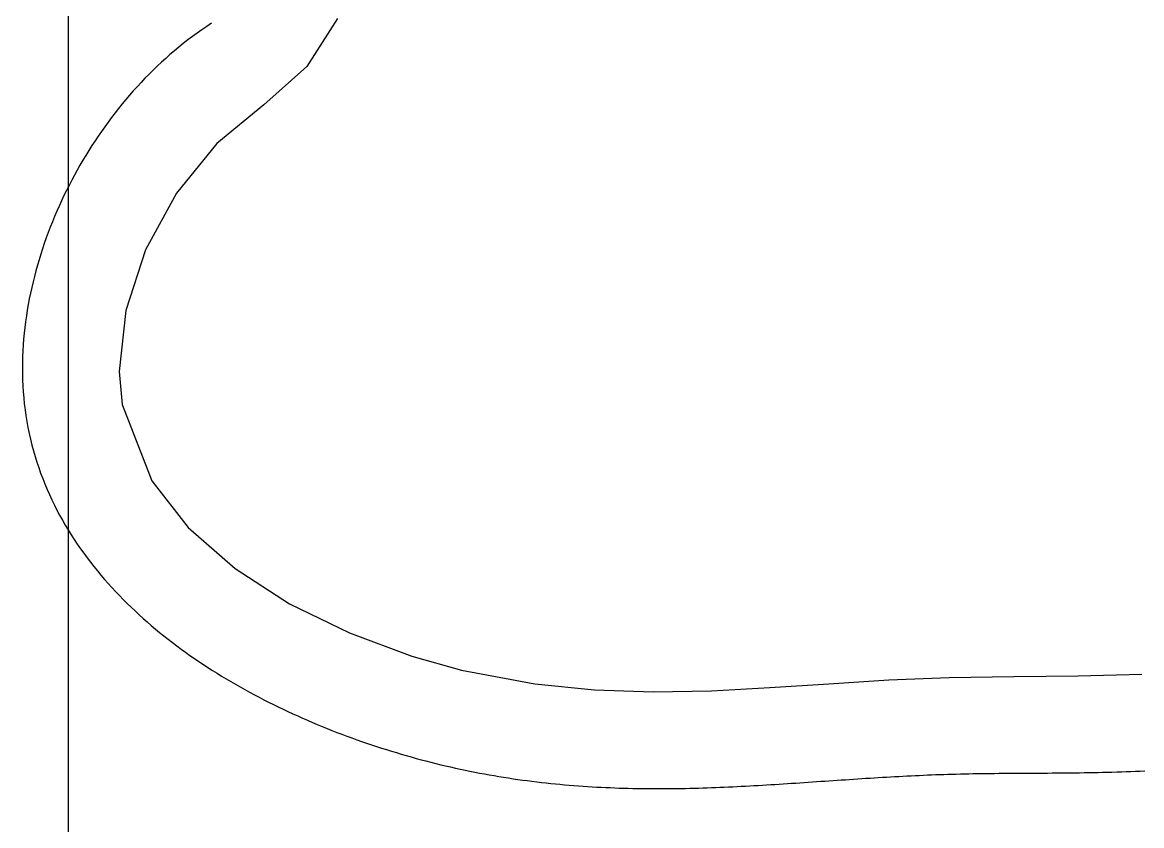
# Model space of a CAD drawing. Header units: millimetres. Extents: x -600 to 1200, y -204 to 1404.
# Drawn here: x -10.6 to 247.5, y 594.3 to 779.5 of the extents above; entities that cross this region are included whole.
import ezdxf

# ---------------------------------------------------------------- set-up
doc = ezdxf.new("R2010")
doc.units = ezdxf.units.MM
doc.layers.get('0').update_dxf_attribs({"linetype": 'CONTINUOUS'})
doc.layers.add('EASEMENT', color=7, linetype='CONTINUOUS')
doc.layers.add('POND', color=7, linetype='CONTINUOUS')

msp = doc.modelspace()

# ---------------------------------------------------------------- linework, layer by layer
at = {"color": 96}
msp.add_lwpolyline([(0, 1200), (0, 0), (1200, 0), (1200, 1200), (0, 1200)], dxfattribs=at)
at = {"layer": 'EASEMENT', "color": 7, "linetype": 'CONTINUOUS'}
msp.add_lwpolyline([(33.05, 779.33), (31.92, 778.6), (30.81, 777.84), (29.72, 777.07), (28.64, 776.28), (27.57, 775.48), (26.52, 774.66), (25.48, 773.82), (24.46, 772.97), (23.45, 772.11), (22.46, 771.23), (21.48, 770.34), (20.51, 769.43), (19.56, 768.51), (18.62, 767.58), (17.69, 766.63), (16.78, 765.67), (15.88, 764.7), (15, 763.72), (14.13, 762.73), (13.27, 761.72), (12.43, 760.71), (11.6, 759.68), (10.78, 758.64), (9.98, 757.6), (9.19, 756.54), (8.41, 755.47), (7.65, 754.39), (6.9, 753.3), (6.17, 752.21), (5.45, 751.1), (4.74, 749.99), (4.04, 748.86), (3.36, 747.73), (2.7, 746.59), (2.05, 745.44), (1.41, 744.28), (0.79, 743.12), (0.18, 741.95), (-0.41, 740.77), (-0.99, 739.58), (-1.56, 738.38), (-2.1, 737.18), (-2.64, 735.97), (-3.16, 734.75), (-3.66, 733.53), (-4.15, 732.3), (-4.62, 731.07), (-5.08, 729.82), (-5.52, 728.57), (-5.94, 727.32), (-6.35, 726.06), (-6.74, 724.79), (-7.11, 723.52), (-7.47, 722.24), (-7.8, 720.96), (-8.12, 719.67), (-8.43, 718.37), (-8.71, 717.08), (-8.98, 715.77), (-9.22, 714.46), (-9.45, 713.15), (-9.66, 711.83), (-9.85, 710.5), (-10.01, 709.18), (-10.16, 707.84), (-10.29, 706.51), (-10.39, 705.17), (-10.47, 703.82), (-10.53, 702.47), (-10.56, 701.12), (-10.58, 699.77), (-10.57, 698.41), (-10.53, 697.05), (-10.47, 695.69), (-10.38, 694.32), (-10.27, 692.95), (-10.13, 691.58), (-9.97, 690.21), (-9.77, 688.84), (-9.55, 687.47), (-9.3, 686.11), (-9.02, 684.75), (-8.72, 683.41), (-8.39, 682.07), (-8.03, 680.75), (-7.65, 679.44), (-7.25, 678.14), (-6.82, 676.86), (-6.37, 675.58), (-5.9, 674.32), (-5.4, 673.08), (-4.88, 671.84), (-4.34, 670.62), (-3.78, 669.42), (-3.2, 668.23), (-2.61, 667.05), (-1.99, 665.88), (-1.35, 664.73), (-0.7, 663.6), (-0.03, 662.48), (0.66, 661.37), (1.36, 660.28), (2.08, 659.2), (2.82, 658.14), (3.57, 657.09), (4.33, 656.05), (5.11, 655.03), (5.9, 654.02), (6.71, 653.02), (7.52, 652.04), (8.35, 651.07), (9.19, 650.12), (10.05, 649.18), (10.91, 648.25), (11.78, 647.33), (12.67, 646.43), (13.57, 645.54), (14.47, 644.66), (15.39, 643.79), (16.31, 642.93), (17.25, 642.09), (18.19, 641.26), (19.14, 640.44), (20.1, 639.63), (21.07, 638.83), (22.04, 638.05), (23.03, 637.27), (24.02, 636.51), (25.02, 635.76), (26.02, 635.01), (27.03, 634.28), (28.05, 633.56), (29.08, 632.85), (30.11, 632.14), (31.15, 631.45), (32.19, 630.77), (33.24, 630.1), (34.29, 629.44), (35.35, 628.78), (36.42, 628.14), (37.49, 627.51), (38.56, 626.88), (39.64, 626.27), (40.72, 625.66), (41.81, 625.06), (42.9, 624.47), (44, 623.9), (45.1, 623.33), (46.2, 622.76), (47.31, 622.21), (48.42, 621.67), (49.53, 621.13), (50.65, 620.61), (51.77, 620.09), (52.89, 619.58), (54.01, 619.08), (55.14, 618.58), (56.27, 618.1), (57.4, 617.62), (58.53, 617.16), (59.66, 616.7), (60.8, 616.25), (61.94, 615.8), (63.07, 615.37), (64.21, 614.94), (65.35, 614.52), (66.5, 614.11), (67.64, 613.71), (68.78, 613.32), (69.92, 612.93), (71.07, 612.55), (72.21, 612.18), (73.35, 611.82), (74.49, 611.46), (75.64, 611.12), (76.78, 610.78), (77.92, 610.45), (79.06, 610.13), (80.2, 609.81), (81.34, 609.5), (82.47, 609.2), (83.61, 608.91), (84.74, 608.63), (85.87, 608.35), (87, 608.08), (88.13, 607.82), (89.25, 607.57), (90.37, 607.33), (91.49, 607.09), (92.61, 606.86), (93.72, 606.64), (94.84, 606.43), (95.95, 606.22), (97.05, 606.02), (98.16, 605.83), (99.26, 605.64), (100.36, 605.46), (101.46, 605.29), (102.55, 605.12), (103.64, 604.97), (104.73, 604.81), (105.82, 604.67), (106.9, 604.53), (107.99, 604.4), (109.07, 604.27), (110.14, 604.15), (111.22, 604.04), (112.29, 603.93), (113.36, 603.82), (114.42, 603.73), (115.49, 603.64), (116.55, 603.55), (117.61, 603.47), (118.67, 603.39), (119.72, 603.32), (120.77, 603.26), (121.82, 603.2), (122.87, 603.14), (123.91, 603.09), (124.95, 603.05), (125.99, 603.01), (127.03, 602.97), (128.06, 602.94), (129.09, 602.91), (130.12, 602.89), (131.15, 602.87), (132.17, 602.85), (133.2, 602.84), (134.22, 602.83), (135.24, 602.83), (136.25, 602.83), (137.26, 602.83), (138.28, 602.84), (139.28, 602.85), (140.29, 602.86), (141.3, 602.88), (142.3, 602.89), (143.3, 602.92), (144.3, 602.94), (145.29, 602.97), (146.29, 603), (147.28, 603.03), (148.27, 603.06), (149.26, 603.1), (150.25, 603.14), (151.23, 603.18), (152.21, 603.23), (153.2, 603.27), (154.18, 603.32), (155.15, 603.37), (156.13, 603.42), (157.1, 603.47), (158.08, 603.52), (159.05, 603.58), (160.02, 603.63), (160.99, 603.69), (161.95, 603.75), (162.92, 603.81), (163.89, 603.87), (164.85, 603.93), (165.81, 603.99), (166.77, 604.06), (167.73, 604.12), (168.69, 604.18), (169.65, 604.25), (170.6, 604.31), (171.56, 604.38), (172.51, 604.44), (173.46, 604.51), (174.42, 604.57), (175.37, 604.64), (176.32, 604.7), (177.27, 604.77), (178.22, 604.83), (179.17, 604.89), (180.11, 604.96), (181.06, 605.02), (182.01, 605.08), (182.95, 605.14), (183.9, 605.21), (184.85, 605.27), (185.79, 605.32), (186.74, 605.38), (187.68, 605.44), (188.63, 605.5), (189.57, 605.55), (190.51, 605.6), (191.46, 605.65), (192.4, 605.71), (193.35, 605.75), (194.29, 605.8), (195.24, 605.85), (196.18, 605.89), (197.13, 605.93), (198.07, 605.97), (199.02, 606.01), (199.96, 606.05), (200.91, 606.08), (201.86, 606.12), (202.8, 606.15), (203.75, 606.17), (204.71, 606.2), (205.66, 606.22), (206.62, 606.24), (207.59, 606.26), (208.57, 606.28), (209.54, 606.3), (210.53, 606.31), (211.51, 606.32), (212.5, 606.34), (213.5, 606.35), (214.5, 606.36), (215.5, 606.36), (216.51, 606.37), (217.53, 606.38), (218.54, 606.39), (219.56, 606.39), (220.59, 606.4), (221.61, 606.4), (222.65, 606.41), (223.68, 606.42), (224.72, 606.42), (225.76, 606.43), (226.8, 606.44), (227.85, 606.44), (228.9, 606.45), (229.95, 606.46), (231.01, 606.47), (232.07, 606.48), (233.13, 606.5), (234.19, 606.51), (235.26, 606.53), (236.33, 606.55), (237.4, 606.57), (238.47, 606.59), (239.55, 606.61), (240.62, 606.64), (241.7, 606.67), (242.78, 606.7), (243.87, 606.74), (244.95, 606.78), (246.04, 606.82), (247.12, 606.86), (248.21, 606.91)], dxfattribs=at)
at = {"layer": 'POND', "color": 7}
for points in [[(62.05, 780.45), (55.01, 769.34), (45.12, 760.55)], [(45.12, 760.55), (34.22, 751.6), (24.97, 740.16), (17.83, 727.05), (13.27, 713.07), (11.76, 699.05), (12.43, 691.44), (19.24, 673.77), (27.68, 663.02), (38.47, 653.58), (51.04, 645.47), (64.81, 638.73), (79.18, 633.4), (90.67, 630.16), (107.6, 626.96), (121.32, 625.6), (134.85, 625.16), (148.29, 625.41), (161.75, 626.11), (175.34, 627.02), (189.19, 627.89), (203.05, 628.49), (218, 628.71), (232.79, 628.82), (247.5, 629.23)]]:
    msp.add_lwpolyline(points, dxfattribs=at)

doc.saveas('drawing.dxf')
